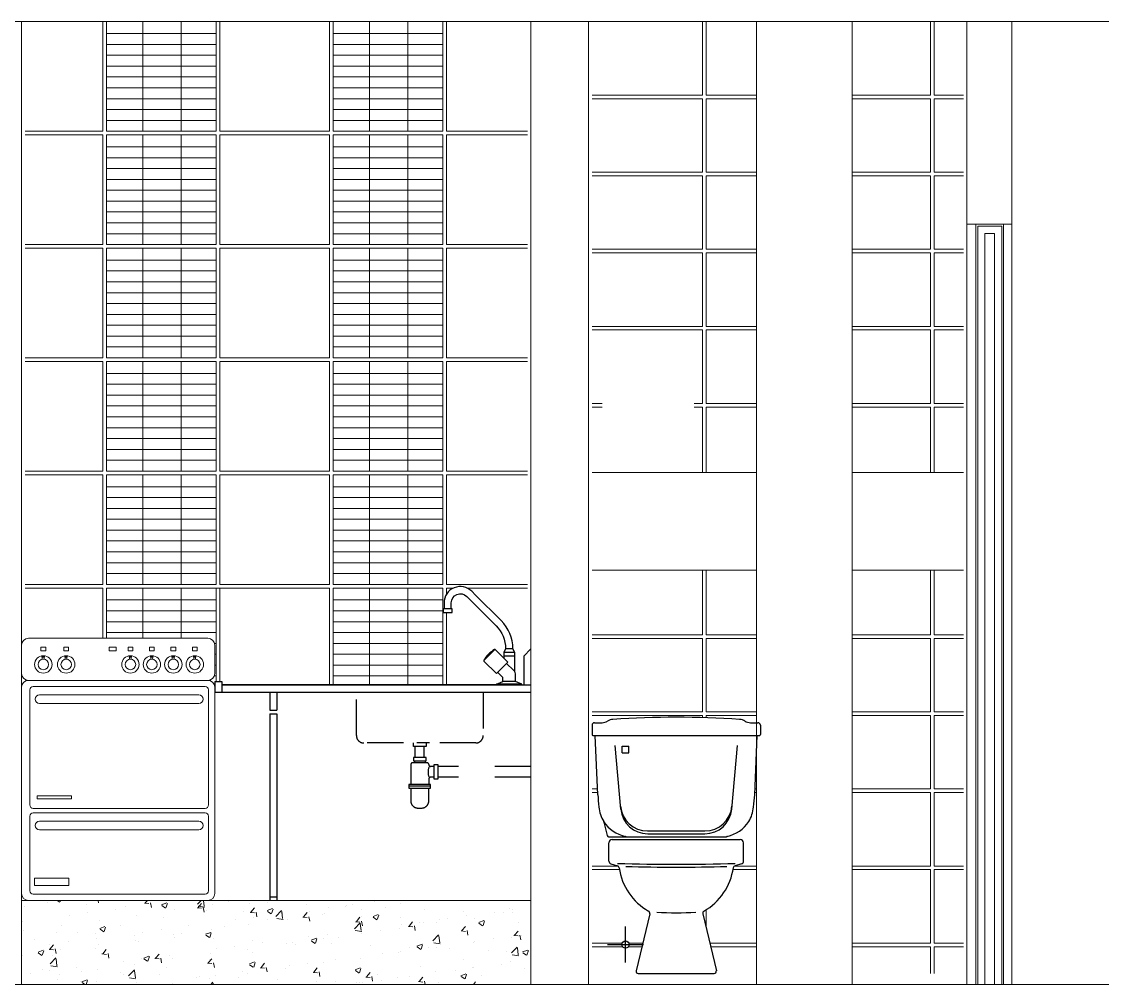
# Model space of a CAD drawing. Extents: x 1270 to 1442, y 932 to 1016.
# Drawn here: x 1409.424 to 1412.409, y 969.068 to 971.728 of the extents above; entities that cross this region are included whole.
import ezdxf

# ---------------------------------------------------------------- set-up
doc = ezdxf.new("R2010")
doc.units = 0
doc.header["$MEASUREMENT"] = 0
doc.linetypes.add('HIDDEN2', pattern=[4.7625, 3.175, -1.5875])
doc.linetypes.add('TRAZO_Y_PUNTO2', pattern=[0.5, 0.25, -0.125, 0, -0.125])
doc.layers.add('arquitecturapasito', color=252, linetype='Continuous', lineweight=5)
for name, color, linetype in [('EJE', 3, 'TRAZO_Y_PUNTO2'), ('ROTURA', 4, 'Continuous'), ('sanitarios', 140, 'Continuous'), ('VIDRIOS', 4, 'Continuous')]:
    doc.layers.add(name, color=color, linetype=linetype)

msp = doc.modelspace()

# ---------------------------------------------------------------- linework, layer by layer
for p, q in [((1410.7301, 969.9923), (1410.7024, 969.9646)), ((1410.7806, 969.9951), (1410.7606, 969.9951)), ((1410.8306, 969.9951), (1410.8106, 969.9751)), ((1410.7856, 969.9851), (1410.7556, 969.9851)), ((1410.7856, 969.9751), (1410.7556, 969.9751)), ((1410.8106, 969.9751), (1410.8106, 969.8951)), ((1409.957, 969.9051), (1409.957, 969.8751)), ((1409.957, 969.9051), (1409.977, 969.9051)), ((1409.977, 969.9051), (1409.977, 969.8751)), ((1410.7881, 969.9051), (1410.7531, 969.9051)), ((1409.957, 969.8751), (1410.8306, 969.8751)), ((1409.977, 969.8951), (1410.8306, 969.8951)), ((1410.1088, 969.8751), (1410.1088, 969.8251)), ((1410.1288, 969.8751), (1410.1288, 969.8251)), ((1410.8056, 969.8971), (1410.7356, 969.8971)), ((1410.1088, 969.8151), (1410.1088, 969.3)), ((1410.1288, 969.8151), (1410.1288, 969.3)), ((1410.1088, 969.31), (1410.1288, 969.31)), ((1410.1088, 969.31), (1410.1088, 969.3)), ((1410.1288, 969.31), (1410.1288, 969.3))]:
    msp.add_line(p, q)
at = {"linetype": 'HIDDEN2', "ltscale": 0.02}
for p, q in [((1410.511, 969.6951), (1410.511, 969.7251)), ((1410.5326, 969.7351), (1410.5151, 969.7351)), ((1410.5501, 969.7351), (1410.5326, 969.7351)), ((1410.536, 969.6951), (1410.536, 969.7251)), ((1410.5085, 969.6851), (1410.5085, 969.6801)), ((1410.5385, 969.6851), (1410.5385, 969.6801)), ((1410.5485, 969.6751), (1410.5485, 969.6751)), ((1410.5485, 969.6751), (1410.5485, 969.6751)), ((1410.8306, 969.6701), (1410.5735, 969.6701)), ((1410.8306, 969.6401), (1410.5735, 969.6401)), ((1410.5535, 969.6151), (1410.4935, 969.6151))]:
    msp.add_line(p, q, dxfattribs=at)
for points in [[(1410.7856, 969.9315), (1410.7856, 969.9851), (1410.7806, 969.9951, 0.198912), (1410.7484, 970.0728), (1410.6776, 970.1436), (1410.6672, 970.154, 0.666179), (1410.5906, 970.122), (1410.5906, 970.1051)], [(1410.6106, 970.1051), (1410.6106, 970.122, -0.664582), (1410.6531, 970.1398), (1410.6635, 970.1294), (1410.7342, 970.0587, -0.198912), (1410.7606, 969.9951), (1410.7556, 969.9851), (1410.7556, 969.9696)], [(1410.7356, 969.8951), (1410.7356, 969.8971), (1410.7531, 969.9051), (1410.7531, 969.9147, 0.198912), (1410.7525, 969.9161), (1410.7386, 969.9301)], [(1410.8056, 969.8951), (1410.8056, 969.8971), (1410.7881, 969.9051), (1410.7881, 969.9218, 0.198912), (1410.7822, 969.9359), (1410.7633, 969.9548)]]:
    msp.add_lwpolyline(points, format="xyb")
msp.add_lwpolyline([(1410.6131, 970.0951), (1410.6131, 970.1051), (1410.5881, 970.1051), (1410.5881, 970.0951)], close=True)
msp.add_lwpolyline([(1410.735, 969.9265), (1410.7669, 969.9583), (1410.7326, 969.9926, 0.33956), (1410.7302, 969.9929, 0.131459), (1410.7004, 969.9632, 0.33956), (1410.7008, 969.9608)], format="xyb", close=True)
for points in [[(1409.957, 969.8751), (1410.7806, 969.8751)], [(1410.7806, 969.8951), (1409.977, 969.8951)], [(1410.1088, 969.8251), (1410.1288, 969.8251)], [(1410.1088, 969.8151), (1410.1288, 969.8151)]]:
    msp.add_lwpolyline(points)
for points in [[(1410.6985, 969.8751), (1410.6985, 969.7551, -0.414214), (1410.6785, 969.7351), (1410.3685, 969.7351, -0.414214), (1410.3485, 969.7551), (1410.3485, 969.8751)], [(1410.5635, 969.6701), (1410.5535, 969.6701, -0.414214), (1410.5485, 969.6751, 0.414214), (1410.5435, 969.6801), (1410.5035, 969.6801, 0.414214), (1410.4985, 969.6751), (1410.4985, 969.6201)], [(1410.5635, 969.6401), (1410.5535, 969.6401, 0.414214), (1410.5485, 969.6351), (1410.5485, 969.6201)], [(1410.4985, 969.6101), (1410.4985, 969.5751, 0.414214), (1410.5185, 969.5551), (1410.5285, 969.5551, 0.414214), (1410.5485, 969.5751), (1410.5485, 969.6101)]]:
    msp.add_lwpolyline(points, format="xyb", dxfattribs=at)
msp.add_lwpolyline([(1410.541, 969.7351), (1410.541, 969.7251), (1410.506, 969.7251), (1410.506, 969.7351)], dxfattribs=at)
for points in [[(1410.541, 969.6851), (1410.541, 969.6951), (1410.506, 969.6951), (1410.506, 969.6851)], [(1410.5635, 969.6751), (1410.5735, 969.6751), (1410.5735, 969.6351), (1410.5635, 969.6351)], [(1410.5535, 969.6101), (1410.5535, 969.6201), (1410.4935, 969.6201), (1410.4935, 969.6101)]]:
    msp.add_lwpolyline(points, close=True, dxfattribs=at)
msp.add_arc((1410.5979, 969.6543), 0.0514, 163.6228, 196.0694, dxfattribs=at)
at = {"layer": 'arquitecturapasito', "color": 252}
for p, q in [((1407.7484, 971.7279), (1418.9704, 971.7279)), ((1409.4236, 969.0679), (1409.4236, 971.7279)), ((1409.6479, 971.7279), (1409.6479, 971.4249)), ((1409.6579, 971.7279), (1409.6579, 971.4249)), ((1409.7585, 971.7279), (1409.7585, 971.4249)), ((1409.8646, 971.7279), (1409.8646, 971.4249)), ((1409.9609, 971.4249), (1409.9609, 971.7279)), ((1409.9609, 971.4249), (1409.9609, 971.7279)), ((1409.9709, 971.4249), (1409.9709, 971.7279)), ((1410.2739, 971.7279), (1410.2739, 971.4249)), ((1410.2839, 971.7279), (1410.2839, 971.4249)), ((1410.3845, 971.7279), (1410.3845, 971.4249)), ((1410.4906, 971.7279), (1410.4906, 971.4249)), ((1410.5869, 971.4249), (1410.5869, 971.7279)), ((1410.5969, 971.4249), (1410.5969, 971.7279)), ((1410.8306, 969.0679), (1410.8306, 971.7279)), ((1410.9894, 971.7279), (1410.9894, 969.0679)), ((1411.3044, 971.7279), (1411.3044, 971.5249)), ((1411.3144, 971.7279), (1411.3144, 971.5249)), ((1411.4535, 969.0679), (1411.4535, 971.7279)), ((1411.7175, 969.0679), (1411.7175, 971.7279)), ((1411.9344, 971.7279), (1411.9344, 971.5249)), ((1411.9444, 971.7279), (1411.9444, 971.5249)), ((1412.0349, 971.7279), (1412.0349, 969.0679)), ((1412.035, 969.0679), (1412.035, 971.7279)), ((1412.1591, 971.7279), (1412.1591, 969.0679)), ((1412.1592, 969.0679), (1412.1592, 971.7279)), ((1409.6579, 971.6949), (1409.9609, 971.6949)), ((1410.2839, 971.6949), (1410.5869, 971.6949)), ((1409.6579, 971.6649), (1409.9609, 971.6649)), ((1410.2839, 971.6649), (1410.5869, 971.6649)), ((1409.6579, 971.6349), (1409.9609, 971.6349)), ((1410.2839, 971.6349), (1410.5869, 971.6349)), ((1409.6579, 971.6049), (1409.9609, 971.6049)), ((1410.2839, 971.6049), (1410.5869, 971.6049)), ((1409.6579, 971.5749), (1409.9609, 971.5749)), ((1410.2839, 971.5749), (1410.5869, 971.5749)), ((1409.6579, 971.5449), (1409.9609, 971.5449)), ((1410.2839, 971.5449), (1410.5869, 971.5449)), ((1409.6579, 971.5149), (1409.9609, 971.5149)), ((1410.2839, 971.5149), (1410.5869, 971.5149)), ((1410.9994, 971.5249), (1411.3044, 971.5249)), ((1410.9994, 971.5149), (1411.3044, 971.5149)), ((1411.3044, 971.5149), (1411.3044, 971.3119)), ((1411.3144, 971.5249), (1411.4535, 971.5249)), ((1411.3144, 971.5149), (1411.3144, 971.3119)), ((1411.3144, 971.5149), (1411.4535, 971.5149)), ((1411.7169, 971.5249), (1411.9344, 971.5249)), ((1411.7169, 971.5149), (1411.9344, 971.5149)), ((1411.9344, 971.5149), (1411.9344, 971.3119)), ((1411.9444, 971.5249), (1412.025, 971.5249)), ((1411.9444, 971.5149), (1411.9444, 971.3119)), ((1411.9444, 971.5149), (1412.025, 971.5149)), ((1412.0349, 971.5249), (1412.035, 971.5249)), ((1412.0349, 971.5149), (1412.035, 971.5149)), ((1409.6579, 971.4849), (1409.9609, 971.4849)), ((1410.2839, 971.4849), (1410.5869, 971.4849)), ((1409.6579, 971.4549), (1409.9609, 971.4549)), ((1410.2839, 971.4549), (1410.5869, 971.4549)), ((1409.6479, 971.4249), (1409.4336, 971.4249)), ((1409.6579, 971.4249), (1409.9609, 971.4249)), ((1410.2739, 971.4249), (1409.9709, 971.4249)), ((1410.2839, 971.4249), (1410.5869, 971.4249)), ((1410.5969, 971.4249), (1410.8206, 971.4249)), ((1409.6479, 971.4149), (1409.4336, 971.4149)), ((1409.6479, 971.4149), (1409.6479, 971.1119)), ((1409.6579, 971.4149), (1409.9609, 971.4149)), ((1409.6579, 971.4149), (1409.6579, 971.1119)), ((1409.6579, 971.4149), (1409.6579, 971.1119)), ((1409.7585, 971.4149), (1409.7585, 971.1119)), ((1409.8646, 971.4149), (1409.8646, 971.1119)), ((1409.9609, 971.1119), (1409.9609, 971.4149)), ((1410.2739, 971.4149), (1409.9709, 971.4149)), ((1409.9709, 971.1119), (1409.9709, 971.4149)), ((1410.2739, 971.4149), (1410.2739, 971.1119)), ((1410.2839, 971.4149), (1410.2839, 971.1119)), ((1410.2839, 971.4149), (1410.5869, 971.4149)), ((1410.3845, 971.4149), (1410.3845, 971.1119)), ((1410.4906, 971.4149), (1410.4906, 971.1119)), ((1410.5869, 971.1119), (1410.5869, 971.4149)), ((1410.5969, 971.1119), (1410.5969, 971.4149)), ((1410.5969, 971.4149), (1410.8206, 971.4149)), ((1409.6579, 971.3819), (1409.9609, 971.3819)), ((1410.2839, 971.3819), (1410.5869, 971.3819)), ((1409.6579, 971.3519), (1409.9609, 971.3519)), ((1410.2839, 971.3519), (1410.5869, 971.3519)), ((1409.6579, 971.3219), (1409.9609, 971.3219)), ((1410.2839, 971.3219), (1410.5869, 971.3219)), ((1410.9994, 971.3119), (1411.3044, 971.3119)), ((1411.3144, 971.3119), (1411.4535, 971.3119)), ((1411.7169, 971.3119), (1411.9344, 971.3119)), ((1411.9444, 971.3119), (1412.025, 971.3119)), ((1412.0349, 971.3119), (1412.035, 971.3119)), ((1409.6579, 971.2919), (1409.9609, 971.2919)), ((1410.2839, 971.2919), (1410.5869, 971.2919)), ((1410.9994, 971.3019), (1411.3044, 971.3019)), ((1411.3044, 971.3019), (1411.3044, 971.0989)), ((1411.3144, 971.3019), (1411.3144, 971.0989)), ((1411.3144, 971.3019), (1411.4535, 971.3019)), ((1411.7169, 971.3019), (1411.9344, 971.3019)), ((1411.9344, 971.3019), (1411.9344, 971.0989)), ((1411.9444, 971.3019), (1411.9444, 971.0989)), ((1411.9444, 971.3019), (1412.025, 971.3019)), ((1412.0349, 971.3019), (1412.035, 971.3019)), ((1409.6579, 971.2619), (1409.9609, 971.2619)), ((1410.2839, 971.2619), (1410.5869, 971.2619)), ((1409.6579, 971.2319), (1409.9609, 971.2319)), ((1410.2839, 971.2319), (1410.5869, 971.2319)), ((1409.6579, 971.2019), (1409.9609, 971.2019)), ((1410.2839, 971.2019), (1410.5869, 971.2019)), ((1409.6579, 971.1719), (1409.9609, 971.1719)), ((1410.2839, 971.1719), (1410.5869, 971.1719)), ((1412.1591, 971.1679), (1412.0349, 971.1679)), ((1412.0597, 971.1679), (1412.1361, 971.1679)), ((1412.0597, 971.1679), (1412.0597, 969.0679)), ((1412.0647, 971.1629), (1412.1311, 971.1629)), ((1412.0647, 971.1629), (1412.0647, 969.0679)), ((1412.1311, 969.0679), (1412.1311, 971.1629)), ((1412.1361, 969.0679), (1412.1361, 971.1679)), ((1409.6579, 971.1419), (1409.9609, 971.1419)), ((1410.2839, 971.1419), (1410.5869, 971.1419)), ((1412.0847, 971.1429), (1412.1111, 971.1429)), ((1412.0847, 971.1429), (1412.0847, 969.0679)), ((1412.1111, 969.0679), (1412.1111, 971.1429)), ((1409.6479, 971.1119), (1409.4336, 971.1119)), ((1409.6479, 971.1019), (1409.4336, 971.1019)), ((1409.6479, 971.1019), (1409.6479, 970.7989)), ((1409.6579, 971.1119), (1409.9609, 971.1119)), ((1409.6579, 971.1019), (1409.6579, 970.7989)), ((1409.6579, 971.1019), (1409.9609, 971.1019)), ((1409.7585, 971.1019), (1409.7585, 970.7989)), ((1409.8646, 971.1019), (1409.8646, 970.7989)), ((1409.9609, 970.7989), (1409.9609, 971.1019)), ((1410.2739, 971.1119), (1409.9709, 971.1119)), ((1410.2739, 971.1019), (1409.9709, 971.1019)), ((1409.9709, 970.7989), (1409.9709, 971.1019)), ((1410.2739, 971.1019), (1410.2739, 970.7989)), ((1410.2839, 971.1119), (1410.5869, 971.1119)), ((1410.2839, 971.1019), (1410.2839, 970.7989)), ((1410.2839, 971.1019), (1410.5869, 971.1019)), ((1410.2839, 971.1019), (1410.5869, 971.1019)), ((1410.3845, 971.1019), (1410.3845, 970.7989)), ((1410.4906, 971.1019), (1410.4906, 970.7989)), ((1410.5869, 970.7989), (1410.5869, 971.1019)), ((1410.5969, 971.1119), (1410.8206, 971.1119)), ((1410.5969, 970.7989), (1410.5969, 971.1019)), ((1410.5969, 971.1019), (1410.8206, 971.1019)), ((1410.9994, 971.0989), (1411.3044, 971.0989)), ((1411.3144, 971.0989), (1411.4535, 971.0989)), ((1411.7169, 971.0989), (1411.9344, 971.0989)), ((1411.9444, 971.0989), (1412.025, 971.0989)), ((1412.0349, 971.0989), (1412.035, 971.0989)), ((1409.6579, 971.0689), (1409.9609, 971.0689)), ((1410.2839, 971.0689), (1410.5869, 971.0689)), ((1410.9994, 971.0889), (1411.3044, 971.0889)), ((1411.3044, 971.0889), (1411.3044, 970.8859)), ((1411.3144, 971.0889), (1411.3144, 970.8859)), ((1411.3144, 971.0889), (1411.4535, 971.0889)), ((1411.7169, 971.0889), (1411.9344, 971.0889)), ((1411.9344, 971.0889), (1411.9344, 970.8859)), ((1411.9444, 971.0889), (1411.9444, 970.8859)), ((1411.9444, 971.0889), (1412.025, 971.0889)), ((1412.0349, 971.0889), (1412.035, 971.0889)), ((1409.6579, 971.0389), (1409.9609, 971.0389)), ((1410.2839, 971.0389), (1410.5869, 971.0389)), ((1409.6579, 971.0089), (1409.9609, 971.0089)), ((1410.2839, 971.0089), (1410.5869, 971.0089)), ((1409.6579, 970.9789), (1409.9609, 970.9789)), ((1410.2839, 970.9789), (1410.5869, 970.9789)), ((1409.6579, 970.9489), (1409.9609, 970.9489)), ((1410.2839, 970.9489), (1410.5869, 970.9489)), ((1409.6579, 970.9189), (1409.9609, 970.9189)), ((1410.2839, 970.9189), (1410.5869, 970.9189)), ((1409.6579, 970.8889), (1409.9609, 970.8889)), ((1410.2839, 970.8889), (1410.5869, 970.8889)), ((1410.9994, 970.8859), (1411.3044, 970.8859)), ((1411.3144, 970.8859), (1411.4535, 970.8859)), ((1411.7169, 970.8859), (1411.9344, 970.8859)), ((1411.9444, 970.8859), (1412.025, 970.8859)), ((1412.0349, 970.8859), (1412.035, 970.8859)), ((1409.6579, 970.8589), (1409.9609, 970.8589)), ((1410.2839, 970.8589), (1410.5869, 970.8589)), ((1410.9994, 970.8759), (1411.3044, 970.8759)), ((1411.3044, 970.8759), (1411.3044, 970.6729)), ((1411.3144, 970.8759), (1411.3144, 970.6729)), ((1411.3144, 970.8759), (1411.4535, 970.8759)), ((1411.7169, 970.8759), (1411.9344, 970.8759)), ((1411.9344, 970.8759), (1411.9344, 970.6729)), ((1411.9444, 970.8759), (1411.9444, 970.6729)), ((1411.9444, 970.8759), (1412.025, 970.8759)), ((1412.0349, 970.8759), (1412.035, 970.8759)), ((1409.6579, 970.8289), (1409.9609, 970.8289)), ((1410.2839, 970.8289), (1410.5869, 970.8289)), ((1409.4336, 970.7989), (1409.6479, 970.7989)), ((1409.6579, 970.7989), (1409.9609, 970.7989)), ((1410.2739, 970.7989), (1409.9709, 970.7989)), ((1410.2839, 970.7989), (1410.5869, 970.7989)), ((1410.5969, 970.7989), (1410.8206, 970.7989)), ((1409.4336, 970.7889), (1409.6479, 970.7889)), ((1409.6479, 970.7889), (1409.6479, 970.4859)), ((1409.6579, 970.7889), (1409.6579, 970.4859)), ((1409.6579, 970.7889), (1409.9609, 970.7889)), ((1409.7585, 970.7889), (1409.7585, 970.4859)), ((1409.8646, 970.7889), (1409.8646, 970.4859)), ((1409.9609, 970.4859), (1409.9609, 970.7889)), ((1410.2739, 970.7889), (1409.9709, 970.7889)), ((1409.9709, 970.4859), (1409.9709, 970.7889)), ((1410.2739, 970.7889), (1410.2739, 970.4859)), ((1410.2839, 970.7889), (1410.2839, 970.4859)), ((1410.2839, 970.7889), (1410.5869, 970.7889)), ((1410.2839, 970.7889), (1410.5869, 970.7889)), ((1410.3845, 970.7889), (1410.3845, 970.4859)), ((1410.4906, 970.7889), (1410.4906, 970.4859)), ((1410.5869, 970.4859), (1410.5869, 970.7889)), ((1410.5969, 970.4859), (1410.5969, 970.7889)), ((1410.5969, 970.7889), (1410.8206, 970.7889)), ((1409.6579, 970.7559), (1409.9609, 970.7559)), ((1410.2839, 970.7559), (1410.5869, 970.7559)), ((1409.6579, 970.7259), (1409.9609, 970.7259)), ((1410.2839, 970.7259), (1410.5869, 970.7259)), ((1409.6579, 970.6959), (1409.9609, 970.6959)), ((1410.2839, 970.6959), (1410.5869, 970.6959)), ((1409.6579, 970.6659), (1409.9609, 970.6659)), ((1410.2839, 970.6659), (1410.5869, 970.6659)), ((1410.9994, 970.6729), (1411.0277, 970.6729)), ((1410.9994, 970.6629), (1411.0277, 970.6629)), ((1411.2811, 970.6729), (1411.3044, 970.6729)), ((1411.2811, 970.6629), (1411.3044, 970.6629)), ((1411.3044, 970.6629), (1411.3044, 970.4821)), ((1411.3144, 970.6729), (1411.4535, 970.6729)), ((1411.3144, 970.6629), (1411.3144, 970.4821)), ((1411.3144, 970.6629), (1411.4535, 970.6629)), ((1411.7169, 970.6729), (1411.9344, 970.6729)), ((1411.7169, 970.6629), (1411.9344, 970.6629)), ((1411.9344, 970.6629), (1411.9344, 970.4821)), ((1411.9444, 970.6729), (1412.025, 970.6729)), ((1411.9444, 970.6629), (1411.9444, 970.4821)), ((1411.9444, 970.6629), (1412.025, 970.6629)), ((1412.0349, 970.6729), (1412.035, 970.6729)), ((1412.0349, 970.6629), (1412.035, 970.6629)), ((1409.6579, 970.6359), (1409.9609, 970.6359)), ((1410.2839, 970.6359), (1410.5869, 970.6359)), ((1409.6579, 970.6059), (1409.9609, 970.6059)), ((1410.2839, 970.6059), (1410.5869, 970.6059)), ((1409.6579, 970.5759), (1409.9609, 970.5759)), ((1410.2839, 970.5759), (1410.5869, 970.5759)), ((1409.6579, 970.5459), (1409.9609, 970.5459)), ((1410.2839, 970.5459), (1410.5869, 970.5459)), ((1409.6579, 970.5159), (1409.9609, 970.5159)), ((1410.2839, 970.5159), (1410.5869, 970.5159)), ((1409.4336, 970.4859), (1409.6479, 970.4859)), ((1409.4336, 970.4759), (1409.6479, 970.4759)), ((1409.6479, 970.4759), (1409.6479, 970.1729)), ((1409.6579, 970.4859), (1409.9609, 970.4859)), ((1409.6579, 970.4759), (1409.6579, 970.1729)), ((1409.6579, 970.4759), (1409.9609, 970.4759)), ((1409.6579, 970.4759), (1409.9609, 970.4759)), ((1409.7585, 970.4759), (1409.7585, 970.1729)), ((1409.8646, 970.4759), (1409.8646, 970.1729)), ((1409.9609, 970.1729), (1409.9609, 970.4759)), ((1410.2739, 970.4859), (1409.9709, 970.4859)), ((1410.2739, 970.4759), (1409.9709, 970.4759)), ((1409.9709, 970.1729), (1409.9709, 970.4759)), ((1410.2739, 970.4759), (1410.2739, 970.1729)), ((1410.2839, 970.4859), (1410.5869, 970.4859)), ((1410.2839, 970.4759), (1410.2839, 970.1729)), ((1410.2839, 970.4759), (1410.5869, 970.4759)), ((1410.2839, 970.4759), (1410.5869, 970.4759)), ((1410.2839, 970.4759), (1410.5869, 970.4759)), ((1410.3845, 970.4759), (1410.3845, 970.1729)), ((1410.4906, 970.4759), (1410.4906, 970.1729)), ((1410.5869, 970.1729), (1410.5869, 970.4759)), ((1410.5969, 970.4859), (1410.8206, 970.4859)), ((1410.5969, 970.1729), (1410.5969, 970.4759)), ((1410.5969, 970.4759), (1410.8206, 970.4759)), ((1410.9994, 970.4821), (1411.4535, 970.4821)), ((1411.7175, 970.4821), (1412.025, 970.4821)), ((1409.6579, 970.4429), (1409.9609, 970.4429)), ((1410.2839, 970.4429), (1410.5869, 970.4429)), ((1412.0349, 970.4599), (1412.035, 970.4599)), ((1412.0349, 970.4499), (1412.035, 970.4499)), ((1409.6579, 970.4129), (1409.9609, 970.4129)), ((1410.2839, 970.4129), (1410.5869, 970.4129)), ((1409.6579, 970.3829), (1409.9609, 970.3829)), ((1410.2839, 970.3829), (1410.5869, 970.3829)), ((1409.6579, 970.3529), (1409.9609, 970.3529)), ((1410.2839, 970.3529), (1410.5869, 970.3529)), ((1409.6579, 970.3229), (1409.9609, 970.3229)), ((1410.2839, 970.3229), (1410.5869, 970.3229)), ((1409.6579, 970.2929), (1409.9609, 970.2929)), ((1410.2839, 970.2929), (1410.5869, 970.2929)), ((1409.6579, 970.2629), (1409.9609, 970.2629)), ((1410.2839, 970.2629), (1410.5869, 970.2629)), ((1409.6579, 970.2329), (1409.9609, 970.2329)), ((1410.2839, 970.2329), (1410.5869, 970.2329)), ((1411.7169, 970.2469), (1411.7175, 970.2469)), ((1411.7169, 970.2369), (1411.7175, 970.2369)), ((1412.0349, 970.2469), (1412.035, 970.2469)), ((1412.0349, 970.2369), (1412.035, 970.2369)), ((1409.6579, 970.2029), (1409.9609, 970.2029)), ((1410.2839, 970.2029), (1410.5869, 970.2029)), ((1411.4535, 970.2123), (1410.9994, 970.2123)), ((1411.3044, 970.2123), (1411.3044, 970.0339)), ((1411.3144, 970.2123), (1411.3144, 970.0339)), ((1412.025, 970.2123), (1411.7175, 970.2123)), ((1411.9344, 970.2123), (1411.9344, 970.0339)), ((1411.9444, 970.2123), (1411.9444, 970.0339)), ((1409.4336, 970.1729), (1409.6479, 970.1729)), ((1409.6579, 970.1729), (1409.9609, 970.1729)), ((1410.2739, 970.1729), (1409.9709, 970.1729)), ((1410.2839, 970.1729), (1410.5869, 970.1729)), ((1410.5969, 970.1729), (1410.8206, 970.1729)), ((1409.4336, 970.1629), (1409.6479, 970.1629)), ((1409.6479, 970.1629), (1409.6479, 970.024)), ((1410.2739, 970.1629), (1409.6579, 970.1629)), ((1409.6579, 970.1629), (1409.6579, 970.024)), ((1409.6579, 970.1629), (1409.9609, 970.1629)), ((1409.6579, 970.1629), (1409.9609, 970.1629)), ((1409.7585, 970.1629), (1409.7585, 970.024)), ((1409.8646, 970.1629), (1409.8646, 970.024)), ((1409.9609, 969.9051), (1409.9609, 970.1629)), ((1409.9709, 969.9051), (1409.9709, 970.1629)), ((1410.2739, 970.1629), (1410.2739, 969.8951)), ((1410.2839, 970.1629), (1410.2839, 969.8951)), ((1410.2839, 970.1629), (1410.5869, 970.1629)), ((1410.2839, 970.1629), (1410.5869, 970.1629)), ((1410.2839, 970.1629), (1410.5869, 970.1629)), ((1410.3845, 970.1629), (1410.3845, 969.8951)), ((1410.4906, 970.1629), (1410.4906, 969.8951)), ((1410.5869, 969.8951), (1410.5869, 970.1629)), ((1410.5969, 970.145), (1410.5969, 970.1629)), ((1410.5969, 970.1629), (1410.6168, 970.1629)), ((1410.6544, 970.1629), (1410.8206, 970.1629)), ((1409.6579, 970.1299), (1409.9609, 970.1299)), ((1410.2839, 970.1299), (1410.5869, 970.1299)), ((1409.6579, 970.0999), (1409.9609, 970.0999)), ((1410.2839, 970.0999), (1410.5869, 970.0999)), ((1410.5969, 969.8951), (1410.5969, 970.0951)), ((1409.6579, 970.0699), (1409.9609, 970.0699)), ((1410.2839, 970.0699), (1410.5869, 970.0699)), ((1409.6579, 970.0399), (1409.9609, 970.0399)), ((1410.2839, 970.0399), (1410.5869, 970.0399)), ((1410.9994, 970.0339), (1411.3044, 970.0339)), ((1410.9994, 970.0239), (1411.3044, 970.0239)), ((1411.3044, 970.0239), (1411.3044, 969.8209)), ((1411.3144, 970.0339), (1411.4535, 970.0339)), ((1411.3144, 970.0239), (1411.3144, 969.8209)), ((1411.3144, 970.0239), (1411.4535, 970.0239)), ((1411.7169, 970.0339), (1411.9344, 970.0339)), ((1411.7169, 970.0239), (1411.9344, 970.0239)), ((1411.9344, 970.0239), (1411.9344, 969.8209)), ((1411.9444, 970.0339), (1412.025, 970.0339)), ((1411.9444, 970.0239), (1411.9444, 969.8209)), ((1411.9444, 970.0239), (1412.025, 970.0239)), ((1412.0349, 970.0339), (1412.035, 970.0339)), ((1412.0349, 970.0239), (1412.035, 970.0239)), ((1409.9563, 970.0099), (1409.9609, 970.0099)), ((1410.2839, 970.0099), (1410.5869, 970.0099)), ((1409.957, 969.9799), (1409.9609, 969.9799)), ((1410.2839, 969.9799), (1410.5869, 969.9799)), ((1409.957, 969.9499), (1409.9609, 969.9499)), ((1410.2839, 969.9499), (1410.5869, 969.9499)), ((1409.9556, 969.9199), (1409.9609, 969.9199)), ((1410.2839, 969.9199), (1410.5869, 969.9199)), ((1410.9994, 969.8209), (1411.3044, 969.8209)), ((1410.9994, 969.8109), (1411.3044, 969.8109)), ((1411.3044, 969.8109), (1411.3044, 969.8048)), ((1411.3144, 969.8209), (1411.4535, 969.8209)), ((1411.3144, 969.8109), (1411.3144, 969.8045)), ((1411.3144, 969.8109), (1411.4535, 969.8109)), ((1411.7169, 969.8209), (1411.9344, 969.8209)), ((1411.7169, 969.8109), (1411.9344, 969.8109)), ((1411.9344, 969.8109), (1411.9344, 969.6079)), ((1411.9444, 969.8209), (1412.025, 969.8209)), ((1411.9444, 969.8109), (1411.9444, 969.6079)), ((1411.9444, 969.8109), (1412.025, 969.8109)), ((1412.0349, 969.8209), (1412.035, 969.8209)), ((1412.0349, 969.8109), (1412.035, 969.8109)), ((1410.9994, 969.6079), (1411.0142, 969.6079)), ((1411.4496, 969.6079), (1411.4535, 969.6079)), ((1411.7169, 969.6079), (1411.9344, 969.6079)), ((1411.9444, 969.6079), (1412.025, 969.6079)), ((1412.0349, 969.6079), (1412.035, 969.6079)), ((1410.9994, 969.5979), (1411.0147, 969.5979)), ((1411.4492, 969.5979), (1411.4535, 969.5979)), ((1411.7169, 969.5979), (1411.9344, 969.5979)), ((1411.9344, 969.5979), (1411.9344, 969.3949)), ((1411.9444, 969.5979), (1411.9444, 969.3949)), ((1411.9444, 969.5979), (1412.025, 969.5979)), ((1412.0349, 969.5979), (1412.035, 969.5979)), ((1410.9994, 969.3949), (1411.0707, 969.3949)), ((1411.3932, 969.3949), (1411.4535, 969.3949)), ((1411.7169, 969.3949), (1411.9344, 969.3949)), ((1411.9444, 969.3949), (1412.025, 969.3949)), ((1412.0349, 969.3949), (1412.035, 969.3949)), ((1410.9994, 969.3849), (1411.075, 969.3849)), ((1411.3888, 969.3849), (1411.4535, 969.3849)), ((1411.7169, 969.3849), (1411.9344, 969.3849)), ((1411.9344, 969.3849), (1411.9344, 969.1819)), ((1411.9444, 969.3849), (1411.9444, 969.1819)), ((1411.9444, 969.3849), (1412.025, 969.3849)), ((1412.0349, 969.3849), (1412.035, 969.3849)), ((1409.4236, 969.3), (1410.8306, 969.3)), ((1411.3144, 969.2739), (1411.3144, 969.2238)), ((1410.9994, 969.1819), (1411.0828, 969.1819)), ((1410.9994, 969.1719), (1411.0839, 969.1719)), ((1411.0999, 969.1719), (1411.137, 969.1719)), ((1411.1011, 969.1819), (1411.1394, 969.1819)), ((1411.3244, 969.1819), (1411.4535, 969.1819)), ((1411.3268, 969.1719), (1411.4535, 969.1719)), ((1411.7169, 969.1819), (1411.9344, 969.1819)), ((1411.7169, 969.1719), (1411.9344, 969.1719)), ((1411.9344, 969.1719), (1411.9344, 969.0979)), ((1411.9444, 969.1819), (1412.025, 969.1819)), ((1411.9444, 969.1719), (1411.9444, 969.0979)), ((1411.9444, 969.1719), (1412.025, 969.1719)), ((1412.0349, 969.1819), (1412.035, 969.1819)), ((1412.0349, 969.1719), (1412.035, 969.1719)), ((1407.7484, 969.0679), (1418.9704, 969.0679)), ((1410.4526, 969.0679), (1418.9161, 969.0679)), ((1412.0597, 969.0679), (1412.1361, 969.0679))]:
    msp.add_line(p, q, dxfattribs=at)
at = {"layer": 'arquitecturapasito', "color": 252, "linetype": 'Continuous'}
for p, q in [((1409.938, 970.024), (1409.4426, 970.024)), ((1409.49, 970), (1409.477, 970)), ((1409.477, 970), (1409.477, 969.9897)), ((1409.477, 969.9897), (1409.49, 969.9897)), ((1409.49, 969.9897), (1409.49, 970)), ((1409.5531, 970), (1409.5401, 970)), ((1409.5401, 970), (1409.5401, 969.9897)), ((1409.5401, 969.9897), (1409.5531, 969.9897)), ((1409.5531, 969.9897), (1409.5531, 970)), ((1409.6845, 970), (1409.6658, 970)), ((1409.6658, 970), (1409.6658, 969.9897)), ((1409.6658, 969.9897), (1409.6845, 969.9897)), ((1409.6845, 969.9897), (1409.6845, 970)), ((1409.7306, 970), (1409.7175, 970)), ((1409.7175, 970), (1409.7175, 969.9897)), ((1409.7175, 969.9897), (1409.7306, 969.9897)), ((1409.7306, 969.9897), (1409.7306, 970)), ((1409.7899, 970), (1409.7768, 970)), ((1409.7768, 970), (1409.7768, 969.9897)), ((1409.7768, 969.9897), (1409.7899, 969.9897)), ((1409.7899, 969.9897), (1409.7899, 970)), ((1409.8492, 970), (1409.8361, 970)), ((1409.8361, 970), (1409.8361, 969.9897)), ((1409.8361, 969.9897), (1409.8492, 969.9897)), ((1409.8492, 969.9897), (1409.8492, 970)), ((1409.9085, 970), (1409.8954, 970)), ((1409.8954, 970), (1409.8954, 969.9897)), ((1409.8954, 969.9897), (1409.9085, 969.9897)), ((1409.9085, 969.9897), (1409.9085, 970)), ((1409.957, 970.005), (1409.957, 969.9269)), ((1409.4806, 969.9662), (1409.4798, 969.9755)), ((1409.4806, 969.9715), (1409.486, 969.9716)), ((1409.4807, 969.9744), (1409.4859, 969.9744)), ((1409.4856, 969.9662), (1409.4867, 969.9756)), ((1409.5437, 969.9662), (1409.5429, 969.9755)), ((1409.5437, 969.9715), (1409.5491, 969.9716)), ((1409.5438, 969.9744), (1409.549, 969.9744)), ((1409.5487, 969.9662), (1409.5498, 969.9756)), ((1409.7212, 969.9662), (1409.7203, 969.9755)), ((1409.7212, 969.9744), (1409.7264, 969.9744)), ((1409.7212, 969.9715), (1409.7265, 969.9716)), ((1409.7261, 969.9662), (1409.7273, 969.9756)), ((1409.7805, 969.9662), (1409.7796, 969.9755)), ((1409.7805, 969.9744), (1409.7857, 969.9744)), ((1409.7805, 969.9715), (1409.7858, 969.9716)), ((1409.7855, 969.9662), (1409.7866, 969.9756)), ((1409.8398, 969.9662), (1409.8389, 969.9755)), ((1409.8398, 969.9744), (1409.845, 969.9744)), ((1409.8398, 969.9715), (1409.8451, 969.9716)), ((1409.8447, 969.9662), (1409.8459, 969.9756)), ((1409.8991, 969.9662), (1409.8982, 969.9755)), ((1409.8991, 969.9744), (1409.9043, 969.9744)), ((1409.8991, 969.9715), (1409.9044, 969.9716)), ((1409.9041, 969.9662), (1409.9052, 969.9756)), ((1409.4426, 969.9079), (1409.938, 969.9079)), ((1409.4236, 969.319), (1409.4236, 969.8889)), ((1409.4463, 969.5637), (1409.4463, 969.8813)), ((1409.9304, 969.8908), (1409.4558, 969.8908)), ((1409.9399, 969.8813), (1409.9399, 969.5637)), ((1409.957, 969.8889), (1409.957, 969.319)), ((1409.9133, 969.8676), (1409.4729, 969.8676)), ((1409.4729, 969.8443), (1409.9133, 969.8443)), ((1409.4236, 969.8029), (1409.4236, 969.7247)), ((1409.561, 969.5891), (1409.4666, 969.5891)), ((1409.4666, 969.5891), (1409.4666, 969.5805)), ((1409.4666, 969.5805), (1409.561, 969.5805)), ((1409.561, 969.5805), (1409.561, 969.5891)), ((1409.4558, 969.5542), (1409.9304, 969.5542)), ((1409.4558, 969.5418), (1409.9304, 969.5418)), ((1409.4463, 969.5323), (1409.4463, 969.3266)), ((1409.9133, 969.5187), (1409.4729, 969.5187)), ((1409.9399, 969.5323), (1409.9399, 969.3266)), ((1409.4729, 969.4953), (1409.9133, 969.4953)), ((1409.554, 969.3617), (1409.4589, 969.3617)), ((1409.4589, 969.3617), (1409.4589, 969.3409)), ((1409.4589, 969.3409), (1409.554, 969.3409)), ((1409.554, 969.3409), (1409.554, 969.3617)), ((1409.9304, 969.3171), (1409.4558, 969.3171)), ((1409.4311, 969.2833), (1409.4311, 969.2833)), ((1409.938, 969.3), (1409.4426, 969.3)), ((1409.4946, 969.293), (1409.4946, 969.293)), ((1409.5219, 969.3), (1409.529, 969.2952)), ((1409.53, 969.2958), (1409.5314, 969.3)), ((1409.5366, 969.2985), (1409.5366, 969.2985)), ((1409.603, 969.2884), (1409.603, 969.2884)), ((1409.6363, 969.2932), (1409.6351, 969.3)), ((1409.683, 969.2756), (1409.683, 969.2756)), ((1409.7115, 969.2838), (1409.7115, 969.2838)), ((1409.763, 969.292), (1409.7752, 969.2909)), ((1409.7652, 969.2928), (1409.7712, 969.3)), ((1409.7821, 969.2804), (1409.7797, 969.2932)), ((1409.8103, 969.288), (1409.8245, 969.2934)), ((1409.8109, 969.2858), (1409.821, 969.2789)), ((1409.8114, 969.2925), (1409.8114, 969.2925)), ((1409.82, 969.2792), (1409.82, 969.2792)), ((1409.822, 969.2796), (1409.8261, 969.2918)), ((1409.8466, 969.2734), (1409.8466, 969.2734)), ((1409.8622, 969.2992), (1409.8622, 969.2992)), ((1409.9088, 969.2792), (1409.9209, 969.2782)), ((1409.9092, 969.2891), (1409.9196, 969.3)), ((1409.9109, 969.2801), (1409.9207, 969.2917)), ((1409.9114, 969.2836), (1409.9295, 969.2808)), ((1409.9278, 969.2677), (1409.9255, 969.2804)), ((1409.9278, 969.2838), (1409.9259, 969.3)), ((1409.9284, 969.2746), (1409.9284, 969.2746)), ((1409.951, 969.2877), (1409.951, 969.2877)), ((1409.9941, 969.2973), (1409.9941, 969.2973)), ((1410.0529, 969.2927), (1410.0529, 969.2927)), ((1410.0567, 969.2673), (1410.0665, 969.279)), ((1410.1023, 969.2717), (1410.1165, 969.2772)), ((1410.1025, 969.2928), (1410.1025, 969.2928)), ((1410.114, 969.2633), (1410.1181, 969.2756)), ((1410.211, 969.2882), (1410.211, 969.2882)), ((1410.2702, 969.2798), (1410.2702, 969.2798)), ((1410.3195, 969.2836), (1410.3195, 969.2836)), ((1410.3211, 969.2865), (1410.3211, 969.2865)), ((1410.3386, 969.2887), (1410.3386, 969.2887)), ((1410.3637, 969.2756), (1410.3637, 969.2756)), ((1410.398, 969.2966), (1410.398, 969.2966)), ((1410.428, 969.279), (1410.428, 969.279)), ((1410.4692, 969.2909), (1410.4692, 969.2909)), ((1410.5364, 969.2744), (1410.5364, 969.2744)), ((1410.7717, 969.2786), (1410.7717, 969.2786)), ((1410.7799, 969.2738), (1410.7799, 969.2738)), ((1409.5552, 969.2588), (1409.5552, 969.2588)), ((1409.6061, 969.2655), (1409.6061, 969.2655)), ((1409.6385, 969.2452), (1409.6385, 969.2452)), ((1409.7411, 969.2582), (1409.7411, 969.2582)), ((1409.8159, 969.252), (1409.8159, 969.252)), ((1409.9344, 969.2723), (1409.9344, 969.2723)), ((1410.0141, 969.2461), (1410.0141, 969.2461)), ((1410.0369, 969.2701), (1410.0369, 969.2701)), ((1410.0545, 969.2665), (1410.0667, 969.2654)), ((1410.0649, 969.2528), (1410.0649, 969.2528)), ((1410.0736, 969.2549), (1410.0712, 969.2676)), ((1410.1016, 969.2481), (1410.1016, 969.2481)), ((1410.1029, 969.2695), (1410.1131, 969.2627)), ((1410.126, 969.2555), (1410.1418, 969.272)), ((1410.1282, 969.25), (1410.1463, 969.2472)), ((1410.1419, 969.2629), (1410.1419, 969.2629)), ((1410.1446, 969.2502), (1410.1424, 969.2695)), ((1410.1454, 969.2655), (1410.1454, 969.2655)), ((1410.1567, 969.2483), (1410.1567, 969.2483)), ((1410.2003, 969.2537), (1410.2124, 969.2527)), ((1410.2024, 969.2546), (1410.2122, 969.2662)), ((1410.2193, 969.2422), (1410.217, 969.2549)), ((1410.2201, 969.2684), (1410.2201, 969.2684)), ((1410.2539, 969.2609), (1410.2539, 969.2609)), ((1410.261, 969.2626), (1410.261, 969.2626)), ((1410.3482, 969.2418), (1410.358, 969.2535)), ((1410.3623, 969.2563), (1410.3623, 969.2563)), ((1410.3943, 969.2554), (1410.4085, 969.2609)), ((1410.395, 969.2532), (1410.4051, 969.2464)), ((1410.406, 969.247), (1410.4102, 969.2593)), ((1410.4708, 969.2517), (1410.4708, 969.2517)), ((1410.5793, 969.2471), (1410.5793, 969.2471)), ((1410.6007, 969.2502), (1410.6007, 969.2502)), ((1410.6449, 969.2698), (1410.6449, 969.2698)), ((1410.6532, 969.2583), (1410.6532, 969.2583)), ((1410.6737, 969.2506), (1410.6737, 969.2506)), ((1410.6863, 969.2392), (1410.7006, 969.2446)), ((1410.6981, 969.2307), (1410.7022, 969.243)), ((1410.7291, 969.2671), (1410.7291, 969.2671)), ((1410.7534, 969.2653), (1410.7534, 969.2653)), ((1410.7792, 969.2658), (1410.7792, 969.2658)), ((1409.4269, 969.2419), (1409.4269, 969.2419)), ((1409.4286, 969.2156), (1409.4286, 969.2156)), ((1409.5341, 969.2309), (1409.5341, 969.2309)), ((1409.6395, 969.2224), (1409.6538, 969.2279)), ((1409.6402, 969.2202), (1409.6503, 969.2134)), ((1409.6513, 969.214), (1409.6554, 969.2263)), ((1409.6974, 969.2316), (1409.6974, 969.2316)), ((1409.8088, 969.219), (1409.8088, 969.219)), ((1409.8857, 969.2292), (1409.8857, 969.2292)), ((1409.9485, 969.2201), (1409.9485, 969.2201)), ((1409.9831, 969.2277), (1409.9831, 969.2277)), ((1410.0511, 969.2331), (1410.0511, 969.2331)), ((1410.3429, 969.2218), (1410.3587, 969.2383)), ((1410.3446, 969.2165), (1410.3446, 969.2165)), ((1410.3451, 969.2164), (1410.3632, 969.2136)), ((1410.346, 969.241), (1410.3582, 969.2399)), ((1410.3615, 969.2166), (1410.3592, 969.2359)), ((1410.3651, 969.2294), (1410.3627, 969.2421)), ((1410.4162, 969.2176), (1410.4162, 969.2176)), ((1410.4667, 969.2232), (1410.4667, 969.2232)), ((1410.4729, 969.2334), (1410.4729, 969.2334)), ((1410.4918, 969.2282), (1410.5039, 969.2272)), ((1410.4939, 969.2291), (1410.5037, 969.2407)), ((1410.5108, 969.2167), (1410.5085, 969.2294)), ((1410.5238, 969.2401), (1410.5238, 969.2401)), ((1410.5347, 969.238), (1410.5347, 969.238)), ((1410.571, 969.2375), (1410.571, 969.2375)), ((1410.6375, 969.2155), (1410.6497, 969.2144)), ((1410.6397, 969.2163), (1410.6495, 969.228)), ((1410.6566, 969.2039), (1410.6542, 969.2166)), ((1410.687, 969.2369), (1410.6971, 969.2301)), ((1410.6877, 969.2426), (1410.6877, 969.2426)), ((1410.7854, 969.2036), (1410.7952, 969.2152)), ((1410.7962, 969.238), (1410.7962, 969.238)), ((1409.4604, 969.191), (1409.4604, 969.191)), ((1409.5198, 969.2124), (1409.5198, 969.2124)), ((1409.5526, 969.1853), (1409.5526, 969.1853)), ((1409.5789, 969.2113), (1409.5789, 969.2113)), ((1409.6282, 969.2078), (1409.6282, 969.2078)), ((1409.6296, 969.1955), (1409.6296, 969.1955)), ((1409.7367, 969.2032), (1409.7367, 969.2032)), ((1409.7386, 969.1905), (1409.7386, 969.1905)), ((1409.7461, 969.187), (1409.7461, 969.187)), ((1409.7579, 969.2123), (1409.7579, 969.2123)), ((1409.8442, 969.2058), (1409.8442, 969.2058)), ((1409.8452, 969.1986), (1409.8452, 969.1986)), ((1409.8646, 969.2074), (1409.8646, 969.2074)), ((1409.9315, 969.2062), (1409.9458, 969.2116)), ((1409.9322, 969.2039), (1409.9423, 969.1971)), ((1409.9433, 969.1977), (1409.9474, 969.21)), ((1409.9536, 969.1941), (1409.9536, 969.1941)), ((1410.0621, 969.1895), (1410.0621, 969.1895)), ((1410.1706, 969.1849), (1410.1706, 969.1849)), ((1410.2168, 969.1997), (1410.2168, 969.1997)), ((1410.2236, 969.1899), (1410.2378, 969.1954)), ((1410.2242, 969.1877), (1410.2343, 969.1809)), ((1410.2353, 969.1815), (1410.2394, 969.1937)), ((1410.2585, 969.195), (1410.2585, 969.195)), ((1410.2676, 969.2063), (1410.2676, 969.2063)), ((1410.2977, 969.1973), (1410.2977, 969.1973)), ((1410.3612, 969.208), (1410.3612, 969.208)), ((1410.5597, 969.1882), (1410.5756, 969.2047)), ((1410.5784, 969.1829), (1410.5761, 969.2022)), ((1410.6756, 969.187), (1410.6756, 969.187)), ((1410.7265, 969.1937), (1410.7265, 969.1937)), ((1410.7768, 969.1981), (1410.7768, 969.1981)), ((1410.7833, 969.2027), (1410.7954, 969.2017)), ((1410.8023, 969.1912), (1410.8, 969.2039)), ((1410.8034, 969.2038), (1410.8034, 969.2038)), ((1409.4688, 969.1569), (1409.483, 969.1624)), ((1409.4695, 969.1547), (1409.4796, 969.1479)), ((1409.4805, 969.1485), (1409.4846, 969.1608)), ((1409.4997, 969.1646), (1409.5119, 969.1636)), ((1409.5017, 969.1786), (1409.5017, 969.1786)), ((1409.5019, 969.1655), (1409.5117, 969.1771)), ((1409.5188, 969.1531), (1409.5164, 969.1658)), ((1409.5317, 969.1632), (1409.5317, 969.1632)), ((1409.6276, 969.1667), (1409.6276, 969.1667)), ((1409.636, 969.1775), (1409.636, 969.1775)), ((1409.6476, 969.1527), (1409.6574, 969.1644)), ((1409.9606, 969.1659), (1409.9606, 969.1659)), ((1410.0115, 969.1726), (1410.0115, 969.1726)), ((1410.0487, 969.1654), (1410.0487, 969.1654)), ((1410.0607, 969.1566), (1410.0607, 969.1566)), ((1410.0884, 969.1828), (1410.0884, 969.1828)), ((1410.1542, 969.1807), (1410.1542, 969.1807)), ((1410.1792, 969.1769), (1410.1792, 969.1769)), ((1410.2791, 969.1803), (1410.2791, 969.1803)), ((1410.3875, 969.1757), (1410.3875, 969.1757)), ((1410.4195, 969.1532), (1410.4195, 969.1532)), ((1410.4642, 969.1556), (1410.4642, 969.1556)), ((1410.4703, 969.1599), (1410.4703, 969.1599)), ((1410.496, 969.1711), (1410.496, 969.1711)), ((1410.5156, 969.1736), (1410.5298, 969.1791)), ((1410.5163, 969.1714), (1410.5264, 969.1646)), ((1410.5273, 969.1652), (1410.5314, 969.1775)), ((1410.5473, 969.1701), (1410.5473, 969.1701)), ((1410.562, 969.1827), (1410.58, 969.1799)), ((1410.5686, 969.1699), (1410.5686, 969.1699)), ((1410.6045, 969.1666), (1410.6045, 969.1666)), ((1410.6712, 969.1829), (1410.6712, 969.1829)), ((1410.713, 969.162), (1410.713, 969.162)), ((1410.7633, 969.1574), (1410.7633, 969.1574)), ((1410.7766, 969.1546), (1410.7924, 969.1711)), ((1410.7952, 969.1493), (1410.793, 969.1686)), ((1410.8076, 969.1574), (1410.8219, 969.1628)), ((1410.8083, 969.1551), (1410.8184, 969.1483)), ((1410.8193, 969.1489), (1410.8235, 969.1612)), ((1410.8214, 969.1574), (1410.8214, 969.1574)), ((1409.4261, 969.148), (1409.4261, 969.148)), ((1409.5024, 969.1248), (1409.5182, 969.1413)), ((1409.509, 969.1463), (1409.509, 969.1463)), ((1409.521, 969.1195), (1409.5187, 969.1388)), ((1409.6455, 969.1519), (1409.6576, 969.1508)), ((1409.6645, 969.1403), (1409.6622, 969.1531)), ((1409.7044, 969.1322), (1409.7044, 969.1322)), ((1409.7553, 969.1389), (1409.7553, 969.1389)), ((1409.7608, 969.1406), (1409.775, 969.1461)), ((1409.7615, 969.1384), (1409.7716, 969.1316)), ((1409.7725, 969.1322), (1409.7767, 969.1445)), ((1409.7912, 969.1391), (1409.8034, 969.1381)), ((1409.7934, 969.14), (1409.8032, 969.1516)), ((1409.8103, 969.1276), (1409.8079, 969.1403)), ((1409.8323, 969.149), (1409.8323, 969.149)), ((1409.8417, 969.1381), (1409.8417, 969.1381)), ((1409.937, 969.1264), (1409.9491, 969.1253)), ((1409.9391, 969.1272), (1409.9489, 969.1389)), ((1409.9422, 969.1363), (1409.9422, 969.1363)), ((1409.946, 969.1524), (1409.946, 969.1524)), ((1409.956, 969.1148), (1409.9537, 969.1276)), ((1410.0528, 969.1244), (1410.0671, 969.1298)), ((1410.0646, 969.1159), (1410.0687, 969.1282)), ((1410.0849, 969.1145), (1410.0947, 969.1261)), ((1410.2142, 969.1262), (1410.2142, 969.1262)), ((1410.2561, 969.1273), (1410.2561, 969.1273)), ((1410.2911, 969.1363), (1410.2911, 969.1363)), ((1410.3587, 969.1404), (1410.3587, 969.1404)), ((1410.6448, 969.1371), (1410.6448, 969.1371)), ((1410.75, 969.1236), (1410.75, 969.1236)), ((1410.7743, 969.1305), (1410.7743, 969.1305)), ((1410.7788, 969.1491), (1410.7969, 969.1463)), ((1409.4483, 969.0985), (1409.4483, 969.0985)), ((1409.4802, 969.1086), (1409.4802, 969.1086)), ((1409.4992, 969.1052), (1409.4992, 969.1052)), ((1409.5046, 969.1193), (1409.5227, 969.1165)), ((1409.5292, 969.0956), (1409.5292, 969.0956)), ((1409.5761, 969.1153), (1409.5761, 969.1153)), ((1409.5887, 969.104), (1409.5887, 969.104)), ((1409.6335, 969.1099), (1409.6335, 969.1099)), ((1409.6971, 969.0994), (1409.6971, 969.0994)), ((1409.7052, 969.0956), (1409.7052, 969.0956)), ((1409.7192, 969.0912), (1409.7351, 969.1077)), ((1409.7378, 969.0859), (1409.7356, 969.1052)), ((1409.7362, 969.1229), (1409.7362, 969.1229)), ((1409.8056, 969.0948), (1409.8056, 969.0948)), ((1409.8237, 969.1159), (1409.8237, 969.1159)), ((1410.035, 969.1026), (1410.035, 969.1026)), ((1410.0462, 969.0978), (1410.0462, 969.0978)), ((1410.0535, 969.1221), (1410.0636, 969.1153)), ((1410.0827, 969.1136), (1410.0949, 969.1126)), ((1410.1018, 969.1021), (1410.0994, 969.1148)), ((1410.1517, 969.113), (1410.1517, 969.113)), ((1410.1633, 969.1195), (1410.1633, 969.1195)), ((1410.2285, 969.1009), (1410.2406, 969.0998)), ((1410.2306, 969.1017), (1410.2404, 969.1134)), ((1410.2475, 969.0893), (1410.2452, 969.1021)), ((1410.3449, 969.1081), (1410.3591, 969.1135)), ((1410.3455, 969.1059), (1410.3556, 969.099)), ((1410.3566, 969.0997), (1410.3607, 969.1119)), ((1410.3764, 969.089), (1410.3862, 969.1006)), ((1410.4078, 969.0964), (1410.4078, 969.0964)), ((1410.5263, 969.1167), (1410.5263, 969.1167)), ((1410.5661, 969.1023), (1410.5661, 969.1023)), ((1410.6222, 969.1068), (1410.6222, 969.1068)), ((1410.6369, 969.0918), (1410.6511, 969.0973)), ((1410.6486, 969.0834), (1410.6527, 969.0957)), ((1410.6687, 969.1153), (1410.6687, 969.1153)), ((1410.673, 969.1135), (1410.673, 969.1135)), ((1410.812, 969.1128), (1410.812, 969.1128)), ((1409.4237, 969.0803), (1409.4237, 969.0803)), ((1409.523, 969.0813), (1409.523, 969.0813)), ((1409.5867, 969.0752), (1409.5867, 969.0752)), ((1409.5901, 969.0751), (1409.6043, 969.0806)), ((1409.5907, 969.0729), (1409.5982, 969.0679)), ((1409.6022, 969.0679), (1409.6059, 969.0789)), ((1409.6315, 969.0767), (1409.6315, 969.0767)), ((1409.7215, 969.0857), (1409.7395, 969.0829)), ((1409.74, 969.0721), (1409.74, 969.0721)), ((1409.7788, 969.0689), (1409.7788, 969.0689)), ((1409.8392, 969.0705), (1409.8392, 969.0705)), ((1409.9071, 969.0858), (1409.9071, 969.0858)), ((1409.9141, 969.0902), (1409.9141, 969.0902)), ((1409.9436, 969.0848), (1409.9436, 969.0848)), ((1409.946, 969.0679), (1409.9519, 969.074)), ((1409.9529, 969.0679), (1409.9525, 969.0716)), ((1409.958, 969.0925), (1409.958, 969.0925)), ((1410.0225, 969.0856), (1410.0225, 969.0856)), ((1410.131, 969.0811), (1410.131, 969.0811)), ((1410.2395, 969.0765), (1410.2395, 969.0765)), ((1410.2893, 969.076), (1410.2893, 969.076)), ((1410.348, 969.0719), (1410.348, 969.0719)), ((1410.3562, 969.0727), (1410.3562, 969.0727)), ((1410.366, 969.0731), (1410.366, 969.0731)), ((1410.3742, 969.0881), (1410.3864, 969.0871)), ((1410.3933, 969.0766), (1410.3909, 969.0893)), ((1410.4169, 969.0798), (1410.4169, 969.0798)), ((1410.4618, 969.0879), (1410.4618, 969.0879)), ((1410.4938, 969.0899), (1410.4938, 969.0899)), ((1410.52, 969.0754), (1410.5321, 969.0743)), ((1410.5221, 969.0762), (1410.5319, 969.0879)), ((1410.5383, 969.0679), (1410.5367, 969.0765)), ((1410.575, 969.0721), (1410.575, 969.0721)), ((1410.6376, 969.0896), (1410.6477, 969.0828)), ((1410.6716, 969.0679), (1410.6776, 969.0751)), ((1410.6935, 969.0924), (1410.6935, 969.0924))]:
    msp.add_line(p, q, dxfattribs=at)
for centre, radius in [((1409.4836, 969.9518), 0.0241), ((1409.4836, 969.9518), 0.0145), ((1409.5467, 969.9518), 0.0241), ((1409.5467, 969.9518), 0.0145), ((1409.7241, 969.9518), 0.0241), ((1409.7241, 969.9518), 0.0145), ((1409.7834, 969.9518), 0.0241), ((1409.7834, 969.9518), 0.0145), ((1409.8427, 969.9518), 0.0241), ((1409.8427, 969.9518), 0.0145), ((1409.902, 969.9518), 0.0241), ((1409.902, 969.9518), 0.0145)]:
    msp.add_circle(centre, radius, dxfattribs=at)
for centre, radius, start, end in [((1409.4426, 970.005), 0.019, 90, 180), ((1409.938, 970.005), 0.019, 0, 90), ((1409.4426, 969.9269), 0.019, 180, 269.9999), ((1409.4426, 969.8889), 0.019, 90, 180), ((1409.938, 969.9269), 0.019, 269.9999, 359.9999), ((1409.938, 969.8889), 0.019, 0, 90), ((1409.4558, 969.8813), 0.0095, 90, 180), ((1409.9304, 969.8813), 0.0095, 0, 90), ((1409.4729, 969.8559), 0.0117, 90, 270), ((1409.9133, 969.8559), 0.0117, 269.9999, 89.9999), ((1409.4558, 969.5637), 0.0095, 180, 269.9999), ((1409.4558, 969.5323), 0.0095, 90, 180), ((1409.9304, 969.5637), 0.0095, 269.9999, 359.9999), ((1409.9304, 969.5323), 0.0095, 0, 90), ((1409.4729, 969.507), 0.0117, 90, 270), ((1409.9133, 969.507), 0.0117, 269.9999, 89.9999), ((1409.4426, 969.319), 0.019, 180, 269.9999), ((1409.4558, 969.3266), 0.0095, 180, 269.9999), ((1409.9304, 969.3266), 0.0095, 269.9999, 359.9999), ((1409.938, 969.319), 0.019, 269.9999, 359.9999)]:
    msp.add_arc(centre, radius, start, end, dxfattribs=at)
at = {"layer": 'EJE', "ltscale": 0.5}
for p, q in [((1411.0919, 969.1279), (1411.0919, 969.2279)), ((1411.0419, 969.1779), (1411.1419, 969.1779))]:
    msp.add_line(p, q, dxfattribs=at)
at = {"layer": 'ROTURA'}
for p, q in [((1411.0786, 969.5522), (1411.0629, 969.7279)), ((1411.3852, 969.5522), (1411.4009, 969.7279))]:
    msp.add_line(p, q, dxfattribs=at)
at = {"layer": 'sanitarios'}
for p, q in [((1410.9994, 969.7839), (1410.9994, 969.7579)), ((1411.0064, 969.7909), (1411.0272, 969.7909)), ((1411.4367, 969.7909), (1411.4574, 969.7909)), ((1411.4644, 969.7839), (1411.4644, 969.7579)), ((1411.0014, 969.7559), (1411.4624, 969.7559)), ((1411.0149, 969.5919), (1411.008, 969.7559)), ((1411.4489, 969.5919), (1411.4558, 969.7559)), ((1411.0829, 969.7259), (1411.1009, 969.7259)), ((1411.0829, 969.7079), (1411.0829, 969.7259)), ((1411.1009, 969.7079), (1411.1009, 969.7259)), ((1411.0829, 969.7079), (1411.1009, 969.7079)), ((1411.0321, 969.5164), (1411.0412, 969.4789)), ((1411.1526, 969.4919), (1411.3112, 969.4919)), ((1411.1533, 969.4839), (1411.3105, 969.4839)), ((1411.0451, 969.4759), (1411.3706, 969.4759)), ((1411.0459, 969.4087), (1411.0459, 969.4589)), ((1411.0549, 969.4679), (1411.4089, 969.4679)), ((1411.4179, 969.4087), (1411.4179, 969.4589)), ((1411.0515, 969.4011), (1411.0695, 969.3954)), ((1411.4123, 969.4011), (1411.3944, 969.3954)), ((1411.1587, 969.2627), (1411.1212, 969.1053)), ((1411.3052, 969.2627), (1411.3427, 969.1053))]:
    msp.add_line(p, q, dxfattribs=at)
msp.add_circle((1411.0919, 969.1779), 0.01, dxfattribs=at)
for centre, radius, start, end in [((1411.0064, 969.7839), 0.007, 90, 180), ((1411.027, 969.8177), 0.0268, 269.7289, 303.6696), ((1411.0568, 969.773), 0.0268, 89.7289, 123.6696), ((1411.2319, 967.2508), 2.5551, 86.0727, 93.9273), ((1411.407, 969.773), 0.0268, 56.3304, 90.2711), ((1411.4368, 969.8177), 0.0268, 236.3304, 270.2711), ((1411.4574, 969.7839), 0.007, 0, 90), ((1411.0014, 969.7579), 0.002, 180, 270), ((1411.4624, 969.7579), 0.002, 270, 0), ((1414.4524, 969.9285), 3.4539, 185.5939, 186.1609), ((1408.0115, 969.9285), 3.4539, 353.8391, 354.4061), ((1411.1121, 969.5662), 0.0941, 185.0863, 211.1692), ((1411.1526, 969.5669), 0.075, 185.1022, 270), ((1411.1533, 969.5589), 0.075, 185.1022, 270), ((1411.3105, 969.5589), 0.075, 270, 354.8978), ((1411.3112, 969.5669), 0.075, 270, 354.8978), ((1411.3517, 969.5662), 0.0941, 329.078, 354.9137), ((1411.1111, 969.57), 0.0952, 213.1634, 257.9617), ((1411.0282, 969.5155), 0.004, 13.6293, 31.1692), ((1411.3527, 969.57), 0.0952, 282.0383, 326.8366), ((1411.0451, 969.4799), 0.004, 193.6293, 270), ((1411.0549, 969.4589), 0.009, 90, 180), ((1411.0911, 969.476), 0.000829, 40.6842, 77.9617), ((1411.0932, 969.4779), 0.002, 220.6842, 270), ((1411.3706, 969.4779), 0.002, 270, 319.3158), ((1411.3727, 969.476), 0.000829, 102.0383, 139.3158), ((1411.4089, 969.4589), 0.009, 0, 90), ((1411.0539, 969.4087), 0.008, 180, 252.3707), ((1411.2319, 975.1674), 5.7675, 268.38469, 271.61531), ((1411.0673, 969.3887), 0.007, 8.1483, 72.3707), ((1411.2319, 975.1594), 5.7675, 268.61379, 271.38621), ((1411.3965, 969.3887), 0.007, 107.6293, 171.8517), ((1411.4099, 969.4087), 0.008, 287.6293, 0), ((1411.2369, 969.413), 0.1643, 188.1483, 240.2459), ((1411.227, 969.413), 0.1643, 299.7541, 351.8517), ((1411.1519, 969.2643), 0.007, 346.5999, 60.2459), ((1411.2319, 969.9963), 0.7305, 265.7591, 274.2409), ((1411.312, 969.2643), 0.007, 119.7541, 193.4001), ((1411.127, 969.1039), 0.006, 166.5999, 270), ((1411.3368, 969.1039), 0.006, 270, 13.4001)]:
    msp.add_arc(centre, radius, start, end, dxfattribs=at)
at = {"layer": 'VIDRIOS'}
msp.add_line((1411.127, 969.0979), (1411.3368, 969.0979), dxfattribs=at)

doc.saveas('drawing.dxf')
